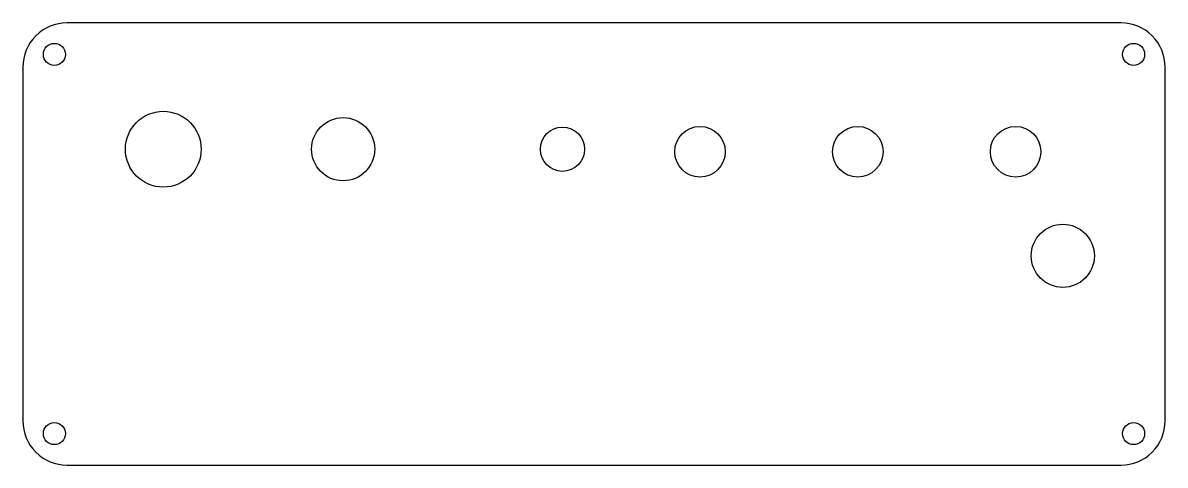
# Model space of a CAD drawing. Header units: millimetres. Extents: x -181 to 0, y -70 to 0.
import ezdxf

# ---------------------------------------------------------------- set-up
doc = ezdxf.new("R2010")
doc.units = ezdxf.units.MM
doc.layers.get('0').update_dxf_attribs({"linetype": 'CONTINUOUS'})

msp = doc.modelspace()

# ---------------------------------------------------------------- linework, layer by layer
msp.add_lwpolyline([(-0.3, -7.2, 0.414214), (-7.3, -0.2), (-174.3, -0.2, 0.414214), (-181.3, -7.2), (-181.3, -63.2, 0.414214), (-174.3, -70.2), (-7.3, -70.2, 0.414214), (-0.3, -63.2)], format="xyb", close=True)
msp.add_lwpolyline([(-0.3, -7.2, 0.414214), (-7.3, -0.2), (-174.3, -0.2, 0.414214), (-181.3, -7.2), (-181.3, -63.2, 0.414214), (-174.3, -70.2), (-7.3, -70.2, 0.414214), (-0.3, -63.2)], format="xyb", close=True)
for centre, radius in [((-176.3, -5.2), 1.75), ((-176.3, -5.2), 1.75), ((-5.3, -5.2), 1.75), ((-5.3, -5.2), 1.75), ((-159.05, -20.2), 6), ((-159.05, -20.2), 6), ((-130.55, -20.2), 5), ((-130.55, -20.2), 5), ((-95.8, -20.2), 3.5), ((-95.8, -20.2), 3.5), ((-74, -20.6), 4), ((-74, -20.6), 4), ((-49, -20.6), 4), ((-49, -20.6), 4), ((-24, -20.6), 4), ((-24, -20.6), 4), ((-16.52, -37.07), 5), ((-16.52, -37.07), 5), ((-176.3, -65.2), 1.75), ((-176.3, -65.2), 1.75), ((-5.3, -65.2), 1.75), ((-5.3, -65.2), 1.75)]:
    msp.add_circle(centre, radius)

doc.saveas('drawing.dxf')
